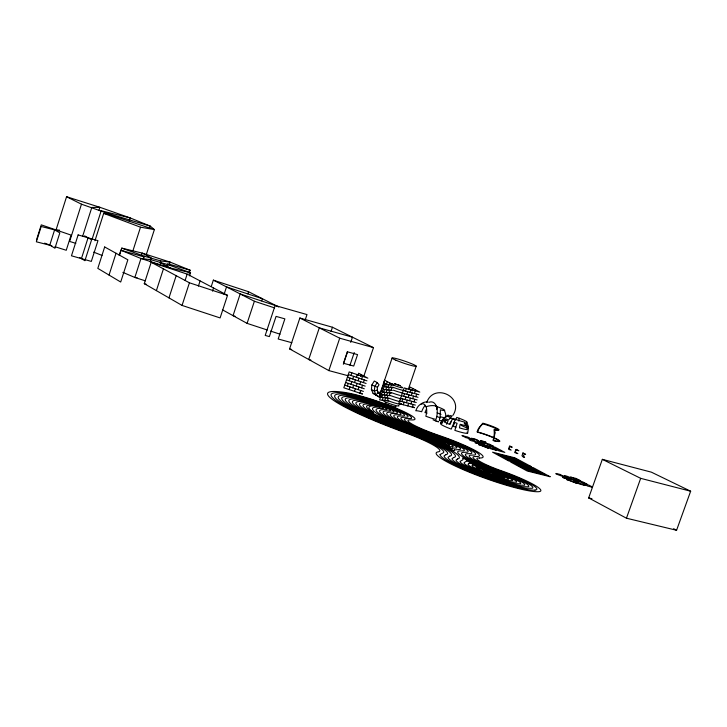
<?xml version="1.0" encoding="UTF-8"?>
<svg xmlns="http://www.w3.org/2000/svg" width="727" height="727" viewBox="0 0 727 727"><rect width="100%" height="100%" fill="white"/><g stroke="black" fill="none" stroke-linecap="round" stroke-linejoin="round"><path stroke-width="1.09" d="M381.33 396.942L379.294 397.024L373.069 393.316L371.415 389.499L371.86 384.992L374.287 381.012L377.204 382.575L379.021 384.756L377.477 387.282L377.195 390.154L378.24 392.589L380.339 393.925L377.422 392.326L380.003 392.226L381.584 391.217M441.952 420.951A14.104 1.599 19.1 0 1 439.281 420.324L440.208 416.762L440.371 409.819A9.978 1.072 19.1 0 0 444.37 409.937A9.978 1.072 19.1 0 0 435.655 406.129M436.791 409.328L437.272 406.711M445.478 419.461L445.115 421.251A14.104 1.599 19.1 0 0 444.76 420.251M36.486 239.992L41.266 224.861L71.073 235.103L66.248 250.27L54.934 246.717M51.844 245.744L36.35 241.8L41.185 226.479L54.598 229.896L59.823 232.876L54.952 248.225L49.781 245.09L54.598 229.896L59.578 230.15M56.088 229.814L66.566 196.726L99.89 207.295L130.251 217.946L150.253 226.106L154.369 229.605L146.381 254.377M66.566 196.726L81.469 204.187L69.638 241.428L75.835 243.363M82.678 236.148L91.811 207.459L99.89 207.295L98.881 210.485M81.424 258.612L88.067 237.793M92.02 239.492L101.189 210.757L130.251 217.946L129.224 221.153M94.955 240.764L103.697 213.365L108.114 214.183L154.369 229.605L140.511 227.197L103.697 213.365M109.041 275.07L116.038 253.26M119.21 255.45L120.882 250.242L144.073 256.94L144.228 256.168L121.763 248.125L119.464 255.286M132.932 250.751L140.511 227.197M149.58 228.214L150.253 226.106L107.169 213.22L81.469 204.187M141.501 255.213L142.192 253.087L170.145 262.12L190.138 270.217L189.084 273.452M143.41 259.003L144.228 256.168L160.821 260.957L170.145 262.12L169.109 265.31M150.507 259.884L151.171 257.84L142.192 253.087L121.763 248.125M150.235 261.802L150.907 259.721L167.637 264.546L190.547 272.743L189.529 275.851M144.282 283.657L151.189 262.274L187.157 274.115L227.524 295.326L220.108 317.926L182.05 305.422L144.282 283.657L146.4 284.348M160.158 263.001L160.821 260.957M160.031 264.964L160.703 262.892L170.227 267.936L190.547 272.743M156.387 290.627L163.439 268.854M166.965 266.609L167.637 263.728L190.138 270.217M168.964 297.879L176.179 275.687M185.076 280.513L187.157 274.115M182.05 305.422L189.42 282.794L151.189 262.274M198.407 286.093L200.098 280.913M211.293 286.411L213.347 280.14L248.552 291.718L278.714 306.976M212.511 291.145L213.547 287.974M224.07 294.371L226.515 286.911L262.374 298.715L261.675 300.842M247.871 293.808L248.552 291.718M267.291 330.003L247.089 323.37L254.386 301.251L213.347 280.14M348.469 375.841L328.831 370.597L289.573 348.896L299.86 318.017L332.457 327.232L373.478 347.633L363.736 376.432M305.231 319.862L306.994 314.573L275.133 305.504L265.21 335.438L269.372 336.583L276.069 316.39L284.875 318.862L278.187 338.991L291.863 342.726M331.049 331.448L332.457 327.232M328.831 370.597L339.718 338.191L299.86 318.017M343.353 364.263L347.561 351.768M350.714 342.39L352.468 337.183L319.298 327.859L308.721 359.483L310.883 360.065M349.951 365.245L354.24 352.54M347.388 386.037L348.278 383.393M349.169 380.748L350.06 378.104M350.959 375.45L351.85 372.806M349.16 389.572L350.05 386.928M350.95 384.283L351.841 381.639M352.731 378.994L353.622 376.35M352.722 387.827L353.613 385.183M354.503 382.538L355.403 379.894M356.294 377.24L357.184 374.596M357.72 375.832L358.611 373.215L367.871 378.176L349.178 371.915L343.826 387.782L362.5 394.052L360.728 393.071M354.494 391.362L355.385 388.718M356.285 386.073L357.175 383.429M358.066 380.784L358.965 378.14M360.647 376.377L361.237 374.623M358.057 389.617L358.947 386.973M359.847 384.329L360.737 381.684M361.637 379.04L362.528 376.386M359.829 393.162L360.719 390.517M361.619 387.873L362.509 385.228M363.409 382.575L364.3 379.93M392.089 358.075L383.411 383.629A12.723 1.327 18.9 0 0 383.856 384.138M379.994 394.961L379.294 397.024L373.069 393.316M385.074 383.52L379.612 399.914L388.727 400.931M381.82 397.424L382.72 394.779M383.611 392.135L384.51 389.49M385.41 386.846L387.3 381.63M382.229 400.204L383.129 397.569M384.029 394.934L384.919 392.289M385.819 389.654L386.719 387.009M384.438 397.724L385.328 395.088M386.228 392.453L387.118 389.817M388.018 387.173L388.918 384.538M389.408 384.792L389.999 383.056M384.837 400.495L385.737 397.869M386.628 395.243L387.527 392.607M388.418 389.972L389.318 387.346M387.037 398.014L387.927 395.388M388.818 392.762L389.717 390.135M390.608 387.509L391.499 384.874M387.436 400.786L388.327 398.169M389.218 395.543L390.108 392.916M391.008 390.29L391.898 387.673M401.913 401.549L402.803 398.941M403.694 396.333L404.585 393.725M405.475 391.117L406.366 388.509M408.229 389.581L416.226 366.144M403.276 404.748L404.167 402.14M405.057 399.541L405.948 396.933M406.829 394.325L407.72 391.717M409.274 389.654L410.155 387.091L419.797 392.107L404.112 387.9L398.778 403.567L414.472 407.683L412.636 406.684M406.411 402.731L407.302 400.132M408.192 397.524L409.074 394.925M409.964 392.316L410.855 389.708M412.009 391.09L412.881 388.509M407.765 405.92L408.656 403.321M409.546 400.722L410.428 398.123M411.318 395.515L412.209 392.916M410.891 403.912L411.782 401.313M412.663 398.714L413.554 396.115M414.445 393.516L415.635 389.945M412.245 407.093L413.127 404.503M414.017 401.904L414.899 399.305M415.789 396.706L416.68 394.116M515.27 452.239L516.27 449.377L518.869 450.749L515.77 449.731L514.771 452.603L517.86 453.621L516.561 452.93M588.67 497.904L602.338 459.346L651.365 472.159L690.65 491.216L676.573 530.274L626.447 518.206L588.67 497.904L591.951 498.713M626.447 518.206L640.678 478.339L602.338 459.346M454.493 422.905L453.275 426.295L455.92 427.231M450.131 424.35L451.131 421.833M467.479 433.283A14.422 14.095 61.3 0 0 466.834 422.287L466.016 422.296L467.116 429.657A13.977 1.581 19.2 0 1 459.446 427.867L460.146 424.277L465.289 425.622L464.608 422.069A10.233 1.118 19.2 0 1 455.384 419.288L451.258 429.103A14.467 1.672 19.2 0 1 441.053 424.404L442.698 421.042L445.115 418.179L444.551 417.607L442.08 420.397L440.417 423.732L440.707 423.368A14.422 14.095 61.3 0 1 447.877 415.308L448.713 415.299L447.269 416.298M426.358 409.337L424.959 412.591A14.104 1.599 19.1 0 1 427.013 413.154M446.614 424.286L448.05 420.969L445.451 420.351M443.506 420.042L441.898 423.35L440.707 423.368M426.676 402.604C433.737 382.202 464.926 396.86 452.912 415.39M377.204 382.575L374.768 386.564L374.323 391.09L375.977 394.915L378.24 392.589M448.423 416.898L450.131 415.535L452.04 415.989L449.904 418.134L455.684 419.879L456.765 417.416L459.273 418.298A10.233 1.118 19.2 0 1 466.834 422.287M440.126 454.466L443.316 452.803A49.309 6.516 19.1 0 0 411.191 434.401L389.799 426.34A94.483 11.414 19.1 0 1 348.36 393.752A36.913 4.389 18.9 0 1 390.781 406.547A36.913 4.389 18.9 0 1 410.828 418.47M377.195 390.154L374.323 391.09L371.415 389.499M535.036 490.107L536.408 489.771A37.377 4.971 19.7 0 0 506.955 473.368L496.559 469.615A30.18 3.853 19.6 0 1 474.358 456.583L478.266 456.429A42.193 5.334 19.3 0 0 445.651 438.29L433.247 433.91A36.514 4.398 19.2 0 1 405.866 418.616L410.8 418.461M137.085 277.669L134.858 277.46L122.863 272.38M380.503 397.269L389.617 398.314M381.402 394.625L390.508 395.697M382.302 391.98L391.399 393.071M150.907 259.721L140.974 258.494L120.882 250.242M383.202 389.327L392.289 390.454M384.101 386.682L393.18 387.827M385.001 384.029L394.07 385.21L384.619 380.212L379.34 395.77L380.666 396.497M434.401 420.46L438.744 421.842M592.46 487.281L587.634 486.072L583.072 483.673L588.852 485.118L592.514 487.045M511.208 450.086L508.936 449.504L509.936 446.651L512.208 447.232L509.636 445.878L508.646 448.723L509.927 449.404M640.678 478.339L690.65 491.216M400.55 398.351L416.244 402.494M399.668 400.959L415.362 405.084M402.331 393.125L418.016 397.305M377.477 387.282L371.86 384.992M401.44 395.733L417.134 399.895M403.221 390.517L418.906 394.706M289.573 348.896L291.7 349.478M435.909 421.078L438.027 421.669M339.718 338.191L373.478 347.633M145.3 280.822L134.858 277.46L140.974 258.494L170.227 267.936M276.723 305.967L240.183 293.944L233.049 315.645L235.194 316.354M254.386 301.251L274.606 307.903M189.42 282.794L227.524 295.326M270.471 331.049L280.04 334.193M348.288 374.559L366.971 380.83M347.397 377.204L366.081 383.474M346.506 379.848L365.181 386.119M345.616 382.493L364.291 388.763M344.725 385.137L363.391 391.408M453.975 422.205L457.083 423.305L454.848 430.366A14.467 1.672 19.2 0 0 467.007 432.202M44.674 243.136L49.781 245.09M455.384 419.288L452.985 418.361L449.286 424.286L444.179 421.951L446.451 418.988L448.468 419.97L450.894 417.471A10.233 1.118 19.2 0 1 447.877 415.308M93.674 252.124L102.025 255.422M461.136 425.359L466.243 427.685L466.234 424.15L464.199 423.169M433.019 419.824L433.628 420.124M673.593 528.711L676.573 530.274M383.738 382.811L387.764 384.947M382.856 385.401L384.192 386.119M381.975 388L383.311 388.718M381.093 390.59L382.429 391.308M380.212 393.18L381.548 393.907M222.426 309.811L247.089 323.37M84.568 235.857L91.602 239.746L84.914 260.693L79.706 257.585M467.77 425.795L468.27 428.412L467.87 428.03M107.169 213.22L108.114 214.183M444.488 410.51L445.633 414.008L445.842 417.671M535.027 490.098A51.699 6.87 19.6 0 1 480.283 475.84A51.699 6.87 19.6 0 1 440.099 454.457M429.103 402.267A14.022 7.952 -75.7 0 1 436.3 406.084A14.022 7.952 -75.7 0 1 435.964 419.47A14.113 1.599 19.1 0 1 425.822 416.226A9.942 5.598 -75.7 0 0 423.995 404.148A9.942 5.598 -75.7 0 0 415.78 410.773A14.113 1.599 19.1 0 1 421.678 411.736A14.022 7.952 -75.7 0 1 424.868 405.693M426.067 406.738A14.058 9.169 -20.8 0 1 436.282 406.048M421.033 404.048A14.077 10.76 68 0 1 428.13 402.058M400.895 386.664A5.889 0.609 18.9 0 1 401.068 387.627A5.889 0.609 18.9 0 1 393.18 384.983A5.889 0.609 18.9 0 1 393.034 384.029M398.705 405.439A8.315 0.945 18.9 0 1 390.254 403.858A8.315 0.945 18.9 0 1 384.283 400.359M395.897 406.52A5.88 0.682 18.9 0 1 389.917 405.412A5.88 0.682 18.9 0 1 385.701 402.922M401.177 403.676A10.187 1.145 18.9 0 1 397.933 403.867A10.187 1.145 18.9 0 1 387.218 400.359M404.112 390.381A8.324 0.863 18.9 0 1 392.625 387.091M402.658 393.007A10.187 1.072 18.9 0 1 393.343 390.181M401.15 398.887A11.759 1.281 18.9 0 1 391.09 395.779M400.604 401.777A11.359 1.263 18.9 0 1 390.208 398.641M400.35 395.515A11.368 1.218 18.9 0 1 390.372 392.216M436.6 416.398A14.104 1.599 19.1 0 1 440.135 417.852M444.715 417.68A13.622 1.518 19.1 0 1 440.208 416.762M437.072 412.818A13.622 1.518 19.1 0 1 441.025 414.417M459.273 418.298A14.331 2.354 -69.9 0 1 458.746 420.96M482.928 423.877A14.349 8.624 -76.1 0 0 477.403 432.156A14.567 1.654 19.3 0 1 496.477 439.217A14.567 1.654 19.3 0 1 492.997 440.435A14.349 8.615 -76.1 0 0 493.996 429.657A10.332 1.109 19.3 0 0 496.459 428.866A10.332 1.109 19.3 0 0 482.937 423.896M494.978 432.91L493.642 440.617L496.387 441.244A15.531 1.763 19.3 0 0 497.25 439.281A15.531 1.763 19.3 0 0 480.32 432.729L477.057 431.811L478.557 428.394L482.792 423.169L485.118 423.823A11.096 1.19 19.3 0 1 497.241 428.476A11.096 1.19 19.3 0 1 496.632 429.793L494.687 429.339L494.978 432.91M78.116 234.912L71.464 255.804L91.329 261.402L97.954 240.655L78.116 234.912M104.67 246.971L97.818 268.381L120.7 282.021L127.852 259.793L104.67 246.971M347.342 351.786L343.471 363.264L353.713 366.044L357.566 354.603L347.342 351.786M522.986 452.921L521.977 455.802L524.603 457.201L523.14 457.065L524.158 454.166L525.621 454.311L522.986 452.921M466.825 460.809L464.035 462.79A26.172 3.481 19.6 0 0 481.329 472.377A26.172 3.481 19.6 0 0 509.127 480.629L512.562 480.738A11.859 1.581 19.7 0 0 503.293 475.54L492.524 471.641A54.679 6.988 19.6 0 1 468.342 461.563L466.825 460.809M463.226 458.655L462.745 459.882L460.046 461.4A30.425 4.044 19.6 0 0 480.138 472.55A30.425 4.044 19.6 0 0 512.48 482.155L516.515 482.237A16.112 2.145 19.7 0 0 503.911 475.176L493.206 471.296A50.59 6.461 19.6 0 1 465.035 459.119L462.845 457.901L463.226 458.655M454.43 449.949L453.957 450.758L452.367 449.795A69.828 9.233 19.1 0 0 416.853 433.783L396.115 425.986A75.635 9.133 19.1 0 1 356.321 399.041L365.308 400.341A18.475 2.19 18.9 0 1 385.619 406.975A18.475 2.19 18.9 0 1 393.652 412.164L389.027 412.218A55.379 6.67 19.2 0 0 430.248 435.391L442.788 439.826A22.392 2.826 19.3 0 1 459.973 449.431L454.43 449.949M504.72 477.694L502.439 477.594A17.675 2.345 19.6 0 1 483.709 472.032A17.675 2.345 19.6 0 1 472.023 465.571L472.795 464.962L504.72 477.694M380.094 407.056L375.65 407.147A70.492 8.497 19.2 0 0 388.327 420.033L395.697 423.541L392.117 422.105A60.559 7.306 19.1 0 1 368.798 404.048L374.996 404.93L380.094 407.056M489.589 446.687L485.136 445.778L481.138 443.606L489.589 446.687M469.142 463.335L468.024 464.18A21.919 2.917 19.6 0 0 482.519 472.205A21.919 2.917 19.6 0 0 505.774 479.111L508.609 479.238A7.606 1.009 19.7 0 0 502.675 475.903L469.933 462.99L469.142 463.335M483.982 443.661C474.322 442.007 475.567 438.935 483.982 443.661M481.401 444.597L474.922 442.598L477.857 443.343L475.867 442.261L476.694 442.498L481.401 444.597M581.573 482.483L587.034 484.164L582.509 481.783L576.756 480.347L581.573 482.483M478.448 440.671L471.469 438.272L475.612 439.217L478.448 440.671M475.831 441.58C466.534 440.707 467.061 436.3 475.831 441.58M400.304 385.683L394.534 383.756L400.304 385.683M575.348 479.129L570.504 477.048L576.247 478.493L580.719 480.838L575.348 479.129M457.483 459.01L456.056 460.009A34.669 4.607 19.6 0 0 478.939 472.732A34.669 4.607 19.6 0 0 515.861 483.682L520.487 483.737A20.365 2.708 19.7 0 0 504.529 474.813L493.878 470.96A46.51 5.943 19.6 0 1 459.909 450.904L463.617 450.831A26.345 3.326 19.3 0 0 443.37 439.517L430.857 435.091A51.608 6.216 19.2 0 1 392.38 413.49L397.069 413.418A22.155 2.635 18.9 0 0 387.418 407.202A22.155 2.635 18.9 0 0 363.091 399.25L353.222 397.796A79.407 9.587 19.1 0 0 394.861 426.058L415.726 433.91A65.721 8.688 19.1 0 1 458.846 458.464L457.483 459.01M453.612 457.574L452.076 458.628A38.922 5.171 19.6 0 0 477.748 472.913A38.922 5.171 19.6 0 0 519.242 485.218L524.458 485.245A24.618 3.272 19.7 0 0 505.138 474.449L494.56 470.623A42.42 5.416 19.6 0 1 463.508 452.321L467.27 452.221A30.307 3.826 19.3 0 0 443.943 439.208L431.456 434.791A47.828 5.761 19.2 0 1 395.742 414.772L400.495 414.681A25.845 3.072 18.9 0 0 389.218 407.42A25.845 3.072 18.9 0 0 360.883 398.16L350.123 396.56A83.178 10.042 19.1 0 0 393.607 426.122L414.599 434.028A61.622 8.142 19.1 0 1 454.957 457.047L453.612 457.574M449.74 456.138L448.086 457.238A43.175 5.734 19.6 0 0 476.558 473.095A43.175 5.734 19.6 0 0 522.64 486.754L528.429 486.754A28.871 3.844 19.7 0 0 505.747 474.086L495.232 470.278A38.34 4.898 19.6 0 1 467.116 453.739L470.923 453.621A34.269 4.335 19.3 0 0 444.515 438.899L432.056 434.501A44.056 5.307 19.2 0 1 399.114 416.053L403.921 415.935A29.525 3.508 18.9 0 0 391.017 407.647A29.525 3.508 18.9 0 0 358.684 397.078L347.043 395.315A86.949 10.505 19.1 0 0 392.344 426.195L413.472 434.155A57.515 7.597 19.1 0 1 451.067 455.629L449.74 456.138M445.878 454.702L444.106 455.856A47.428 6.307 19.6 0 0 475.367 473.286A47.428 6.307 19.6 0 0 526.057 488.299L532.418 488.262A33.124 4.407 19.7 0 0 506.356 473.722L495.896 469.951A34.26 4.38 19.6 0 1 470.732 455.157L474.595 455.02A38.231 4.835 19.3 0 0 445.088 438.599L432.656 434.201A40.285 4.853 19.2 0 1 402.485 417.334L407.356 417.198A33.215 3.944 18.9 0 0 392.816 407.874A33.215 3.944 18.9 0 0 356.494 395.997L343.953 394.079A90.73 10.96 19.1 0 0 391.071 426.267L412.327 434.273A53.407 7.061 19.1 0 1 447.187 454.221L445.878 454.702M493.751 447.687L493.306 447.859L499.113 449.341L495.078 447.169L489.28 445.687L493.751 447.687M488.226 444.624L483.709 442.688L489.48 444.161L493.469 446.305L488.226 444.624M452.73 448.086L451.422 448.395L449.677 447.468A73.945 9.778 19.1 0 0 417.97 433.665L397.36 425.913A71.864 8.679 19.1 0 1 359.429 400.286L367.535 401.44A14.794 1.754 18.9 0 1 383.811 406.757A14.794 1.754 18.9 0 1 390.226 410.9L385.673 410.946A59.16 7.125 19.2 0 0 429.639 435.691L442.207 440.135A18.429 2.326 19.3 0 1 456.329 448.041L452.73 448.086M452.694 446.66L449.631 446.687L445.297 444.588A78.053 10.323 19.1 0 0 419.079 433.546L398.605 425.849A68.093 8.215 19.1 0 1 362.546 401.54L369.77 402.54A11.105 1.318 18.9 0 1 382.002 406.529A11.105 1.318 18.9 0 1 386.819 409.646L382.329 409.674A62.94 7.588 19.2 0 0 429.03 435.991L441.625 440.453A14.467 1.827 19.3 0 1 452.694 446.66M449.068 445.269L447.741 445.024A82.16 10.869 19.1 0 0 420.188 433.419L399.832 425.777A64.33 7.761 19.1 0 1 365.663 402.794L372.006 403.639A7.424 0.881 18.9 0 1 380.194 406.311A7.424 0.881 18.9 0 1 383.411 408.401L378.985 408.41A66.711 8.042 19.2 0 0 428.412 436.291L441.044 440.762A10.505 1.327 19.3 0 1 449.068 445.269M376.604 405.893L372.324 405.875A74.272 8.951 19.2 0 0 370.207 409.837L373.369 412.445L370.361 410.601A56.797 6.852 19.1 0 1 371.933 405.302L376.513 405.857M500.022 476.14L499.104 476.085A13.422 1.781 19.6 0 1 484.909 471.868A13.422 1.781 19.6 0 1 476.021 466.961L500.022 476.14M485.909 442.243L484.655 442.107L485.009 442.57L480.165 440.771L481.419 440.916L481.074 440.453L485.909 442.243M468.124 438.063L465.853 437.663L461.963 435.555L467.788 437.045L471.687 439.163L468.124 438.063M571.549 479.038L568.641 478.311L576.038 481.41A3.899 0.463 19.8 0 0 576.693 480.947A3.899 0.463 19.8 0 0 571.549 479.038M530.928 468.988L526.139 467.788L529.638 469.678L534.445 470.878L530.928 468.988M565.642 478.184L562.716 477.448L567.878 479.375A3.908 0.473 19.8 0 0 568.559 478.911A3.908 0.473 19.8 0 0 563.407 476.994L565.642 478.184M539.643 472.823L528.82 470.115L520.959 465.853L531.728 468.561L539.643 472.823M569.677 480.329L566.751 479.593L577.138 483.455L569.677 480.329M577.847 482.364L574.939 481.637L579.474 484.046L585.308 485.5L577.847 482.364M544.859 474.758L528.002 470.551L515.797 463.926L532.527 468.133L544.859 474.758M550.085 476.712L527.175 470.996L510.636 462.008L533.318 467.706L550.085 476.712M515.852 460.854L511.099 459.655L507.728 457.828L512.471 459.028L515.852 460.854M520.941 462.745L510.245 460.046L502.666 455.947L513.317 458.637L520.941 462.745M526.048 464.644L509.373 460.445L497.613 454.066L514.153 458.246L526.048 464.644M531.155 466.543L508.5 460.845L492.57 452.185L514.989 457.865L531.155 466.543M560.108 474.44L557.209 473.713A3.88 0.463 19.8 0 0 556.5 474.149L561.626 476.058A3.88 0.463 19.8 0 0 562.316 475.612L560.108 474.44M481.465 445.297L478.52 444.551L488.444 448.241L481.465 445.297M489.671 447.387L486.745 446.642L490.789 448.832L496.659 450.322L489.671 447.387M500.739 450.213L494.923 448.732L498.995 450.922L504.82 452.403L500.739 450.213M489.644 472.977L483.555 470.614L489.644 472.977M440.453 441.08L439.917 440.889L445.115 443.188L444.67 442.916A6.552 0.827 19.3 0 0 440.453 441.08M565.324 476.521A3.871 0.463 19.8 0 0 571.149 478.266A3.871 0.463 19.8 0 0 566.133 475.976A3.871 0.463 19.8 0 0 565.324 476.521M479.575 458.01A46.164 5.834 19.3 0 0 439.117 435.482A32.733 3.944 19.2 0 1 411.109 419.888A40.585 4.825 18.9 0 0 396.515 408.383A40.585 4.825 18.9 0 0 345.652 392.58A98.281 11.877 19.1 0 0 404.312 432.374A45.21 5.97 19.1 0 1 438.172 451.849A55.943 7.434 19.6 0 0 473.168 473.75A55.943 7.434 19.6 0 0 538.871 491.67A41.639 5.543 19.7 0 0 501.448 470.805A26.099 3.335 19.6 0 1 479.575 458.01M395.897 360.192A12.75 1.109 18.8 0 0 415.917 366.353A12.75 1.109 18.8 0 0 400.659 359.82A12.75 1.109 18.8 0 0 395.897 360.192"/></g></svg>
